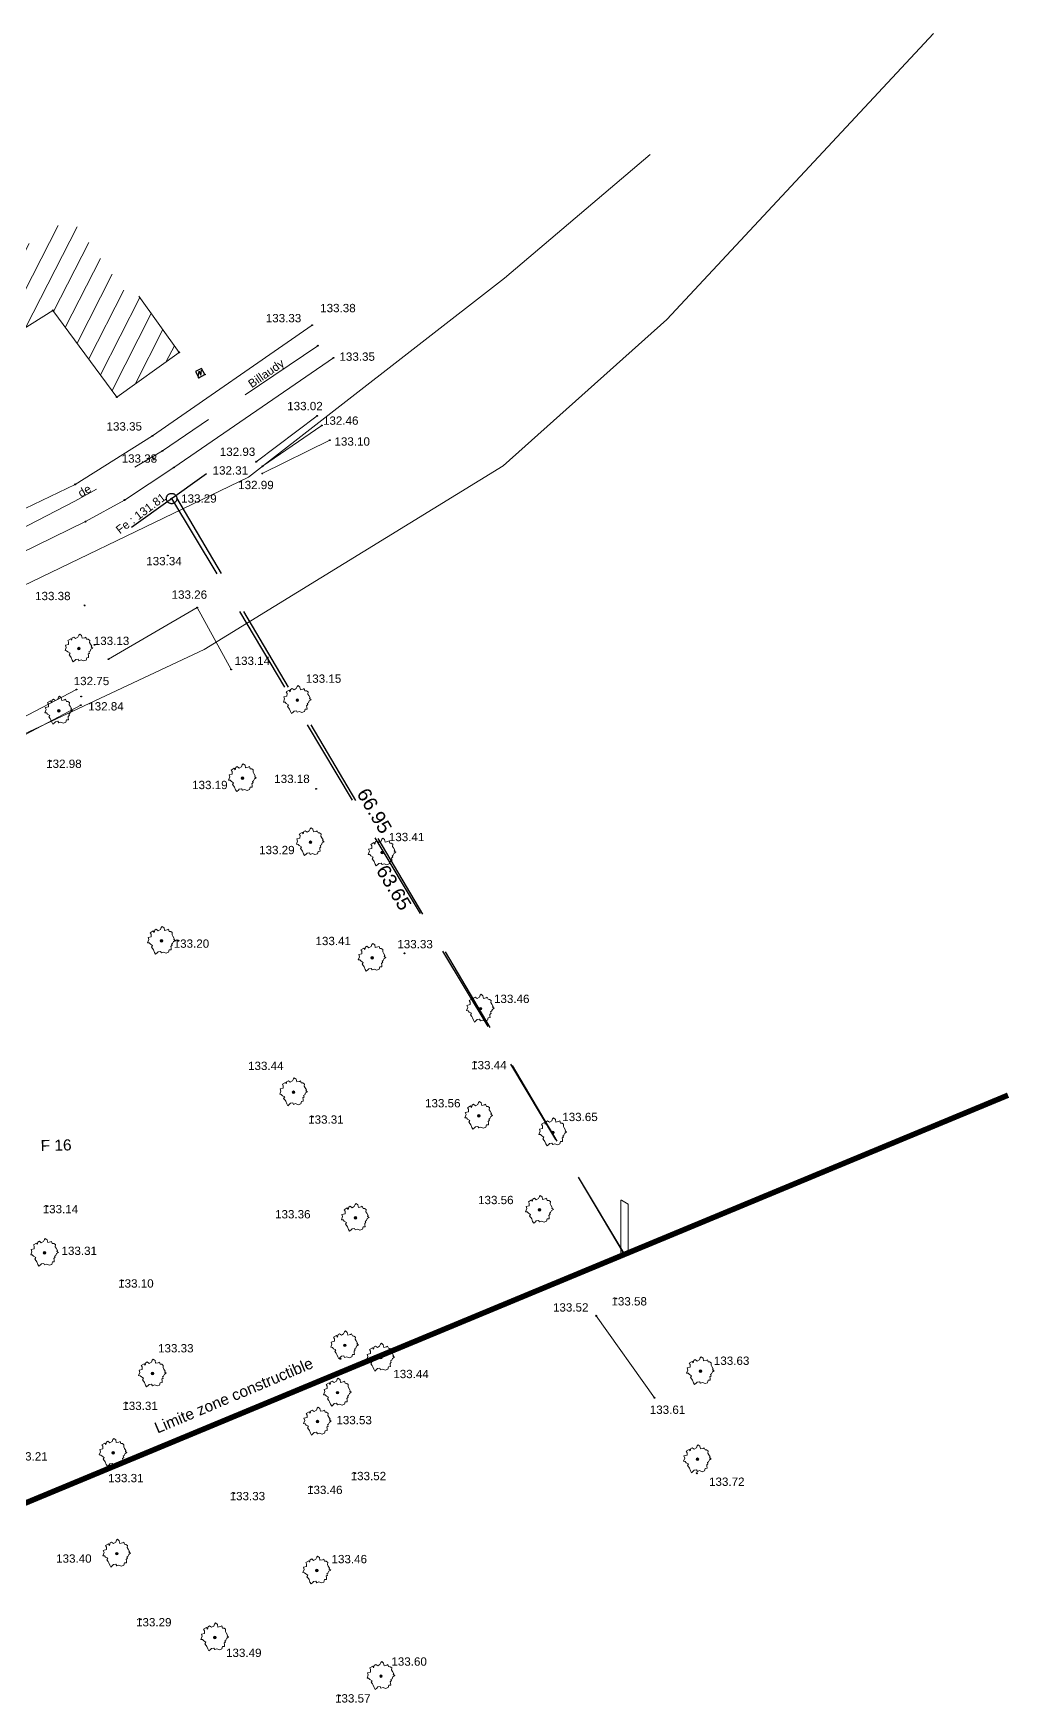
# Model space of a CAD drawing. Extents: x 1639074 to 1639241, y 6238284 to 6238497.
# Drawn here: x 1639170.1 to 1639240.9, y 6238376 to 6238496.6 of the extents above; entities that cross this region are included whole.
import ezdxf
from ezdxf.enums import TextEntityAlignment as Align

# ---------------------------------------------------------------- set-up
doc = ezdxf.new("R2010")
doc.units = 0
doc.header["$LTSCALE"] = 2
doc.header["$PDMODE"] = 32
doc.header["$PDSIZE"] = 0.06
doc.linetypes.add('CACHE', pattern=[9.525, 6.35, -3.175])
doc.linetypes.add('CONTINU', pattern=[0])
doc.layers.get('0').update_dxf_attribs({"lineweight": 0})
for name, color, linetype, lineweight in [('01_BORNES', 7, 'Continuous', 0), ('19 Application cadastrale', 4, 'Continuous', 0), ('23 - Porjet PLU', 6, 'Continuous', 0), ('B-Talus', 32, 'CACHE', 0), ('Bati', 11, 'Continuous', 0), ('Bordures voies', 5, 'Continuous', 0), ('H-Talus', 32, 'Continuous', 0), ('Texte', 7, 'Continuous', 0), ('Végétation', 84, 'Continuous', 0)]:
    doc.layers.add(name, color=color, linetype=linetype, lineweight=lineweight)
for name, color, linetype in [('02_EU_Eaux Usées_objet', 46, 'CONTINU'), ('02_EU_Eaux Usées_réseau', 46, 'CACHE'), ('20 - Division Cotation', 5, 'Continuous'), ('EDF', 1, 'Continuous'), ('topo-TN', 7, 'Continuous'), ('topo-TN-Alt', 3, 'Continuous')]:
    doc.layers.add(name, color=color, linetype=linetype)
doc.styles.get("Standard").update_dxf_attribs({"font": 'arial.ttf'})

# ---------------------------------------------------------------- blocks, each defined once
blk = doc.blocks.new('Point-codeTN')
at = {"color": 0}
blk.add_point((0, 0), dxfattribs=at)
at = {"layer": 'topo-TN-Alt'}
blk.add_attdef('ALT', text='', height=0.75, dxfattribs=at).set_placement((0.25, -0.25), align=Align.TOP_LEFT)
blk = doc.blocks.new('u014')
at = {"color": 0}
blk.add_line((0, 0), (0, 0), dxfattribs=at)
blk.add_circle((0, 0), 0.375, dxfattribs=at)
blk = doc.blocks.new('GV04')
at = {"color": 0, "linetype": 'ByBlock'}
for p, q in [((-0.487, -0.063), (-0.44, 0)), ((-0.44, 0.236), (-0.361, 0.236)), ((-0.409, 0.173), (-0.44, 0.236)), ((-0.44, 0.157), (-0.409, 0.173)), ((-0.44, 0.063), (-0.44, 0.157)), ((-0.44, 0), (-0.44, 0.063)), ((-0.361, 0.236), (-0.299, 0.283)), ((-0.299, 0.283), (-0.251, 0.283)), ((-0.251, 0.33), (-0.189, 0.346)), ((-0.251, 0.283), (-0.251, 0.33)), ((-0.189, 0.346), (-0.173, 0.393)), ((-0.173, 0.393), (-0.141, 0.456)), ((-0.141, 0.456), (-0.079, 0.424)), ((-0.079, 0.424), (-0.016, 0.487)), ((-0.016, 0.487), (0.079, 0.471)), ((0.079, 0.471), (0.141, 0.393)), ((0.141, 0.393), (0.22, 0.377)), ((0.22, 0.377), (0.22, 0.314)), ((0.22, 0.314), (0.299, 0.283)), ((0.299, 0.283), (0.346, 0.299)), ((0.346, 0.299), (0.424, 0.314)), ((0.424, 0.016), (0.361, -0.016)), ((0.424, 0.236), (0.409, 0.141)), ((0.409, 0.141), (0.409, 0.094)), ((0.409, 0.094), (0.424, 0.016)), ((0.424, 0.314), (0.424, 0.236)), ((-0.456, -0.126), (-0.487, -0.063)), ((-0.409, -0.157), (-0.456, -0.126)), ((-0.424, -0.236), (-0.409, -0.157)), ((-0.377, -0.236), (-0.424, -0.236)), ((-0.283, -0.267), (-0.377, -0.236)), ((-0.314, -0.361), (-0.283, -0.267)), ((-0.283, -0.44), (-0.314, -0.361)), ((-0.236, -0.424), (-0.283, -0.44)), ((-0.173, -0.377), (-0.236, -0.424)), ((-0.079, -0.377), (-0.173, -0.377)), ((-0.047, -0.456), (-0.079, -0.377)), ((0.016, -0.456), (-0.047, -0.456)), ((0.079, -0.393), (0.016, -0.456)), ((0.079, -0.456), (0.079, -0.393)), ((0.204, -0.456), (0.079, -0.456)), ((0.251, -0.314), (0.204, -0.393)), ((0.204, -0.393), (0.204, -0.456)), ((0.361, -0.346), (0.251, -0.314)), ((0.361, -0.016), (0.409, -0.094)), ((0.377, -0.267), (0.361, -0.346)), ((0.471, -0.189), (0.377, -0.267)), ((0.409, -0.094), (0.424, -0.157)), ((0.424, -0.157), (0.471, -0.189))]:
    blk.add_line(p, q, dxfattribs=at)
blk.add_circle((0, 0), 0.0471, dxfattribs=at)
blk = doc.blocks.new('GE20')
at = {"linetype": 'Continuous'}
for p, q in [((1, 1), (0, 1)), ((0, 1), (0, 0)), ((0, 0), (1, 0)), ((0.12, 0.31), (0.5, 0.79)), ((0.41, 0.18), (0.89, 0.79)), ((0.5, 0.79), (0.41, 0.18)), ((1, 0), (1, 1))]:
    blk.add_line(p, q, dxfattribs=at)
blk.add_solid([(0.78, 0.79), (0.89, 0.79), (0.83, 0.59)], dxfattribs=at)
blk = doc.blocks.new('piquet')
at = {"color": 0, "linetype": 'Continuous'}
blk.add_lwpolyline([(0, 0.918), (0, 1.238, -0.57735), (0.017, 1.248), (0.168, 1.161, -0.267949), (0.174, 1.151), (0.174, 0.818)], format="xyb", dxfattribs=at)
blk.add_lwpolyline([(0.174, 0.818), (0.174, 0), (0, 0), (0, 0.918)], dxfattribs=at)

msp = doc.modelspace()

# ---------------------------------------------------------------- hatches: boundary and pattern name
at = {"layer": 'Bati'}
h = msp.add_hatch(dxfattribs=at)
h.set_pattern_fill('ANSI31', color=0, scale=0.4, angle=18)
h.paths.add_polyline_path([(1639171.47, 6238476.55), (1639176.1, 6238470.28), (1639180.6, 6238473.52), (1639177.68, 6238477.58), (1639177.19, 6238477.22), (1639172.74, 6238483.25), (1639152.63, 6238470.61), (1639155.29, 6238466.38)])

# ---------------------------------------------------------------- linework, layer by layer
at = {"layer": '02_EU_Eaux Usées_réseau', "flags": 128}
msp.add_lwpolyline([(1639177.15, 6238460.88), (1639182.58, 6238464.78)], dxfattribs=at)
at = {"layer": '19 Application cadastrale', "flags": 128}
for points in [[(1639116.47, 6238423.08), (1639134.13, 6238429.4), (1639182.39, 6238452.06), (1639203.99, 6238465.31), (1639215.81, 6238475.89), (1639235.06, 6238496.56)], [(1639122.09, 6238435.84), (1639164.52, 6238454.35), (1639185.6, 6238464.51), (1639204.09, 6238478.88), (1639214.61, 6238487.8)]]:
    msp.add_lwpolyline(points, dxfattribs=at)
at = {"layer": '20 - Division Cotation', "color": 30, "linetype": 'CACHE', "ltscale": 0.5}
for p, q in [((1639212.75, 6238408.35), (1639178.66, 6238465.98)), ((1639180.05, 6238462.96), (1639212.75, 6238408.35))]:
    msp.add_line(p, q, dxfattribs=at)
at = {"layer": '23 - Porjet PLU', "color": 1, "linetype": 'CACHE', "ltscale": 0.8, "flags": 128}
msp.add_lwpolyline([(1639240.45, 6238419.86, 0.4, 0.4, 0), (1639141.49, 6238378.77, 0.8, 0.8, 0)], format="xyseb", dxfattribs=at)
at = {"layer": 'B-Talus', "linetype": 'CACHE', "flags": 128}
msp.add_lwpolyline([(1639186.61, 6238465.29), (1639190.89, 6238468.24)], dxfattribs=at)
at = {"layer": 'Bati', "flags": 128}
msp.add_lwpolyline([(1639180.6, 6238473.52), (1639177.68, 6238477.58)], dxfattribs=at)
at = {"layer": 'Bati', "linetype": 'Continuous', "flags": 128}
msp.add_lwpolyline([(1639155.29, 6238466.38), (1639171.47, 6238476.55), (1639176.1, 6238470.28), (1639180.6, 6238473.52)], dxfattribs=at)
at = {"layer": 'Bordures voies', "linetype": 'Continuous', "flags": 128}
for points in [[(1639190.2, 6238475.48), (1639178.67, 6238467.49), (1639173.09, 6238463.98), (1639164.04, 6238459.64), (1639153.43, 6238455.33), (1639132.01, 6238447.88), (1639117.64, 6238443.64)], [(1639191.74, 6238473.12), (1639180.21, 6238465.2), (1639176.65, 6238462.85), (1639173.84, 6238461.29), (1639165.59, 6238457.28), (1639154.67, 6238452.35), (1639133.3, 6238444.47), (1639118.07, 6238440.38)]]:
    msp.add_lwpolyline(points, dxfattribs=at)
at = {"layer": 'Bordures voies', "linetype": 'CACHE', "ltscale": 0.5, "flags": 128}
msp.add_lwpolyline([(1639190.61, 6238474), (1639179.39, 6238466.41), (1639175.78, 6238464.28), (1639173.07, 6238462.78), (1639164.79, 6238458.49), (1639154.03, 6238453.9), (1639132.54, 6238446.1), (1639117.64, 6238442)], dxfattribs=at)
at = {"layer": 'H-Talus', "linetype": 'Continuous', "flags": 128}
for points in [[(1639186.15, 6238465.62), (1639190.57, 6238468.93)], [(1639186.6, 6238464.77), (1639191.48, 6238467.17)], [(1639173.18, 6238449.16), (1639146.45, 6238435.14)], [(1639173.49, 6238448.03), (1639147.04, 6238434.03)]]:
    msp.add_lwpolyline(points, dxfattribs=at)
at = {"layer": 'Végétation', "linetype": 'Continuous', "flags": 128}
for points in [[(1639175.49, 6238451.36), (1639181.9, 6238455.08), (1639184.35, 6238450.61)], [(1639214.92, 6238398), (1639210.7, 6238403.93)]]:
    msp.add_lwpolyline(points, dxfattribs=at)

# ---------------------------------------------------------------- block references
at = {"layer": '01_BORNES', "xscale": 3.14143144165023, "yscale": 3.14143144165023, "zscale": 3.14143144165023}
msp.add_blockref('piquet', (1639212.48, 6238408.35), dxfattribs=at)
at = {"layer": '02_EU_Eaux Usées_réseau', "rotation": 209.9458542683554}
msp.add_blockref('u014', (1639180.05, 6238462.96), dxfattribs=at)
at = {"layer": 'EDF', "xscale": 0.495365100305096, "yscale": 0.495365100305096, "rotation": 27.55531659017418}
msp.add_blockref('GE20', (1639182.01, 6238471.69), dxfattribs=at)
at = {"layer": 'topo-TN', "rotation": 209.9458542683554}
for p in [(1639171.47, 6238476.55), (1639180.6, 6238473.52), (1639182.01, 6238471.69), (1639182.45, 6238471.92), (1639176.1, 6238470.28), (1639180.21, 6238465.2), (1639173.09, 6238463.98), (1639176.65, 6238462.85), (1639173.84, 6238461.29), (1639173.36, 6238452.12), (1639174.48, 6238452.39), (1639173.52, 6238448.66), (1639171.9, 6238447.63), (1639179.32, 6238431.01), (1639192.55, 6238401.79), (1639192.24, 6238400.82), (1639192.03, 6238398.37), (1639218.02, 6238393.56)]:
    msp.add_blockref('Point-codeTN', p, dxfattribs=at)
at = {"layer": 'topo-TN'}
ref = msp.add_blockref('Point-codeTN', (1639190.2, 6238475.48), dxfattribs=dict(at, rotation=209.9458542683554))
ref.add_attrib('ALT', '133.33', dxfattribs={"layer": 'topo-TN-Alt', "color": 1, "height": 0.6}).set_placement((1639186.85, 6238476.29), align=Align.TOP_LEFT)
ref = msp.add_blockref('Point-codeTN', (1639190.61, 6238474), dxfattribs=dict(at, rotation=209.9458542683554))
ref.add_attrib('ALT', '133.38', dxfattribs={"layer": 'topo-TN-Alt', "color": 1, "height": 0.6}).set_placement((1639190.78, 6238477.02), align=Align.TOP_LEFT)
ref = msp.add_blockref('Point-codeTN', (1639191.74, 6238473.12), dxfattribs=dict(at, rotation=209.9458542683554))
ref.add_attrib('ALT', '133.35', dxfattribs={"layer": 'topo-TN-Alt', "color": 1, "height": 0.6}).set_placement((1639192.17, 6238473.51), align=Align.TOP_LEFT)
ref = msp.add_blockref('Point-codeTN', (1639190.57, 6238468.93), dxfattribs=dict(at, rotation=209.9458542683554))
ref.add_attrib('ALT', '133.02', dxfattribs={"layer": 'topo-TN-Alt', "color": 1, "height": 0.6}).set_placement((1639188.4, 6238469.94), align=Align.TOP_LEFT)
ref = msp.add_blockref('Point-codeTN', (1639190.89, 6238468.24), dxfattribs=dict(at, rotation=209.9458542683554))
ref.add_attrib('ALT', '132.46', dxfattribs={"layer": 'topo-TN-Alt', "color": 1, "height": 0.6}).set_placement((1639190.98, 6238468.89), align=Align.TOP_LEFT)
ref = msp.add_blockref('Point-codeTN', (1639178.67, 6238467.49), dxfattribs=dict(at, rotation=209.9458542683554))
ref.add_attrib('ALT', '133.35', dxfattribs={"layer": 'topo-TN-Alt', "color": 1, "height": 0.6}).set_placement((1639175.35, 6238468.47), align=Align.TOP_LEFT)
ref = msp.add_blockref('Point-codeTN', (1639186.15, 6238465.62), dxfattribs=dict(at, rotation=209.9458542683554))
ref.add_attrib('ALT', '132.93', dxfattribs={"layer": 'topo-TN-Alt', "color": 1, "height": 0.6}).set_placement((1639183.53, 6238466.64), align=Align.TOP_LEFT)
ref = msp.add_blockref('Point-codeTN', (1639191.48, 6238467.17), dxfattribs=dict(at, rotation=209.9458542683554))
ref.add_attrib('ALT', '133.10', dxfattribs={"layer": 'topo-TN-Alt', "color": 1, "height": 0.6}).set_placement((1639191.81, 6238467.38), align=Align.TOP_LEFT)
ref = msp.add_blockref('Point-codeTN', (1639179.39, 6238466.41), dxfattribs=dict(at, rotation=209.9458542683554))
ref.add_attrib('ALT', '133.38', dxfattribs={"layer": 'topo-TN-Alt', "color": 1, "height": 0.6}).set_placement((1639176.44, 6238466.15), align=Align.TOP_LEFT)
ref = msp.add_blockref('Point-codeTN', (1639186.61, 6238465.29), dxfattribs=dict(at, rotation=209.9458542683554))
ref.add_attrib('ALT', '132.31', dxfattribs={"layer": 'topo-TN-Alt', "color": 1, "height": 0.6}).set_placement((1639183.01, 6238465.29), align=Align.TOP_LEFT)
ref = msp.add_blockref('Point-codeTN', (1639186.6, 6238464.77), dxfattribs=dict(at, rotation=209.9458542683554))
ref.add_attrib('ALT', '132.99', dxfattribs={"layer": 'topo-TN-Alt', "color": 1, "height": 0.6}).set_placement((1639184.86, 6238464.24), align=Align.TOP_LEFT)
ref = msp.add_blockref('Point-codeTN', (1639180.05, 6238462.96), dxfattribs=dict(at, rotation=209.9458542683554))
ref.add_attrib('ALT', '133.29', dxfattribs={"layer": 'topo-TN-Alt', "color": 1, "height": 0.6}).set_placement((1639180.74, 6238463.26), align=Align.TOP_LEFT)
ref = msp.add_blockref('Point-codeTN', (1639179.78, 6238458.85), dxfattribs=dict(at, rotation=209.9458542683554))
ref.add_attrib('ALT', '133.34', dxfattribs={"layer": 'topo-TN-Alt', "color": 1, "height": 0.6}).set_placement((1639178.22, 6238458.74), align=Align.TOP_LEFT)
ref = msp.add_blockref('Point-codeTN', (1639173.77, 6238455.24), dxfattribs=dict(at, rotation=209.9458542683554))
ref.add_attrib('ALT', '133.38', dxfattribs={"layer": 'topo-TN-Alt', "color": 1, "height": 0.6}).set_placement((1639170.19, 6238456.22), align=Align.TOP_LEFT)
ref = msp.add_blockref('Point-codeTN', (1639181.9, 6238455.08), dxfattribs=dict(at, rotation=209.9458542683554))
ref.add_attrib('ALT', '133.26', dxfattribs={"layer": 'topo-TN-Alt', "color": 1, "height": 0.6}).set_placement((1639180.05, 6238456.32), align=Align.TOP_LEFT)
ref = msp.add_blockref('Point-codeTN', (1639175.49, 6238451.36), dxfattribs=dict(at, rotation=209.9458542683554))
ref.add_attrib('ALT', '133.13', dxfattribs={"layer": 'topo-TN-Alt', "color": 1, "height": 0.6}).set_placement((1639174.43, 6238452.98), align=Align.TOP_LEFT)
ref = msp.add_blockref('Point-codeTN', (1639184.35, 6238450.61), dxfattribs=dict(at, rotation=209.9458542683554))
ref.add_attrib('ALT', '133.14', dxfattribs={"layer": 'topo-TN-Alt', "color": 1, "height": 0.6}).set_placement((1639184.6, 6238451.54), align=Align.TOP_LEFT)
ref = msp.add_blockref('Point-codeTN', (1639173.18, 6238449.16), dxfattribs=dict(at, rotation=209.9458542683554))
ref.add_attrib('ALT', '132.75', dxfattribs={"layer": 'topo-TN-Alt', "color": 1, "height": 0.6}).set_placement((1639172.98, 6238450.08), align=Align.TOP_LEFT)
ref = msp.add_blockref('Point-codeTN', (1639189.13, 6238448.4), dxfattribs=dict(at, rotation=209.9458542683554))
ref.add_attrib('ALT', '133.15', dxfattribs={"layer": 'topo-TN-Alt', "color": 1, "height": 0.6}).set_placement((1639189.74, 6238450.25), align=Align.TOP_LEFT)
ref = msp.add_blockref('Point-codeTN', (1639173.49, 6238448.03), dxfattribs=dict(at, rotation=209.9458542683554))
ref.add_attrib('ALT', '132.84', dxfattribs={"layer": 'topo-TN-Alt', "color": 1, "height": 0.6}).set_placement((1639174.03, 6238448.25), align=Align.TOP_LEFT)
ref = msp.add_blockref('Point-codeTN', (1639171.33, 6238444), dxfattribs=dict(at, rotation=209.9458542683554))
ref.add_attrib('ALT', '132.98', dxfattribs={"layer": 'topo-TN-Alt', "color": 1, "height": 0.6}).set_placement((1639170.99, 6238444.1), align=Align.TOP_LEFT)
ref = msp.add_blockref('Point-codeTN', (1639185.17, 6238442.76), dxfattribs=dict(at, rotation=209.9458542683554))
ref.add_attrib('ALT', '133.19', dxfattribs={"layer": 'topo-TN-Alt', "color": 1, "height": 0.6}).set_placement((1639181.53, 6238442.57), align=Align.TOP_LEFT)
ref = msp.add_blockref('Point-codeTN', (1639190.48, 6238441.99), dxfattribs=dict(at, rotation=209.9458542683554))
ref.add_attrib('ALT', '133.18', dxfattribs={"layer": 'topo-TN-Alt', "color": 1, "height": 0.6}).set_placement((1639187.46, 6238443.01), align=Align.TOP_LEFT)
ref = msp.add_blockref('Point-codeTN', (1639195.25, 6238437.39), dxfattribs=dict(at, rotation=209.9458542683554))
ref.add_attrib('ALT', '133.41', dxfattribs={"layer": 'topo-TN-Alt', "color": 1, "height": 0.6}).set_placement((1639195.74, 6238438.81), align=Align.TOP_LEFT)
ref = msp.add_blockref('Point-codeTN', (1639190.07, 6238438.13), dxfattribs=dict(at, rotation=209.9458542683554))
ref.add_attrib('ALT', '133.29', dxfattribs={"layer": 'topo-TN-Alt', "color": 1, "height": 0.6}).set_placement((1639186.37, 6238437.87), align=Align.TOP_LEFT)
ref = msp.add_blockref('Point-codeTN', (1639180.54, 6238431.02), dxfattribs=dict(at, rotation=209.9458542683554))
ref.add_attrib('ALT', '133.20', dxfattribs={"layer": 'topo-TN-Alt', "color": 1, "height": 0.6}).set_placement((1639180.2, 6238431.11), align=Align.TOP_LEFT)
ref = msp.add_blockref('Point-codeTN', (1639194.53, 6238429.78), dxfattribs=dict(at, rotation=209.9458542683554))
ref.add_attrib('ALT', '133.41', dxfattribs={"layer": 'topo-TN-Alt', "color": 1, "height": 0.6}).set_placement((1639190.44, 6238431.3), align=Align.TOP_LEFT)
ref = msp.add_blockref('Point-codeTN', (1639196.87, 6238430.11), dxfattribs=dict(at, rotation=209.9458542683554))
ref.add_attrib('ALT', '133.33', dxfattribs={"layer": 'topo-TN-Alt', "color": 1, "height": 0.6}).set_placement((1639196.35, 6238431.07), align=Align.TOP_LEFT)
ref = msp.add_blockref('Point-codeTN', (1639202.35, 6238426.11), dxfattribs=dict(at, rotation=209.9458542683554))
ref.add_attrib('ALT', '133.46', dxfattribs={"layer": 'topo-TN-Alt', "color": 1, "height": 0.6}).set_placement((1639203.33, 6238427.12), align=Align.TOP_LEFT)
ref = msp.add_blockref('Point-codeTN', (1639188.86, 6238420.07), dxfattribs=dict(at, rotation=209.9458542683554))
ref.add_attrib('ALT', '133.44', dxfattribs={"layer": 'topo-TN-Alt', "color": 1, "height": 0.6}).set_placement((1639185.57, 6238422.28), align=Align.TOP_LEFT)
ref = msp.add_blockref('Point-codeTN', (1639202.02, 6238422.24), dxfattribs=dict(at, rotation=209.9458542683554))
ref.add_attrib('ALT', '133.44', dxfattribs={"layer": 'topo-TN-Alt', "color": 1, "height": 0.6}).set_placement((1639201.68, 6238422.33), align=Align.TOP_LEFT)
ref = msp.add_blockref('Point-codeTN', (1639202.23, 6238418.37), dxfattribs=dict(at, rotation=209.9458542683554))
ref.add_attrib('ALT', '133.56', dxfattribs={"layer": 'topo-TN-Alt', "color": 1, "height": 0.6}).set_placement((1639198.35, 6238419.58), align=Align.TOP_LEFT)
ref = msp.add_blockref('Point-codeTN', (1639190.25, 6238418.31), dxfattribs=dict(at, rotation=209.9458542683554))
ref.add_attrib('ALT', '133.31', dxfattribs={"layer": 'topo-TN-Alt', "color": 1, "height": 0.6}).set_placement((1639189.91, 6238418.4), align=Align.TOP_LEFT)
ref = msp.add_blockref('Point-codeTN', (1639207.58, 6238417.17), dxfattribs=dict(at, rotation=209.9458542683554))
ref.add_attrib('ALT', '133.65', dxfattribs={"layer": 'topo-TN-Alt', "color": 1, "height": 0.6}).set_placement((1639208.26, 6238418.59), align=Align.TOP_LEFT)
ref = msp.add_blockref('Point-codeTN', (1639206.62, 6238411.58), dxfattribs=dict(at, rotation=209.9458542683554))
ref.add_attrib('ALT', '133.56', dxfattribs={"layer": 'topo-TN-Alt', "color": 1, "height": 0.6}).set_placement((1639202.18, 6238412.59), align=Align.TOP_LEFT)
ref = msp.add_blockref('Point-codeTN', (1639171.08, 6238411.84), dxfattribs=dict(at, rotation=209.9458542683554))
ref.add_attrib('ALT', '133.14', dxfattribs={"layer": 'topo-TN-Alt', "color": 1, "height": 0.6}).set_placement((1639170.74, 6238411.93), align=Align.TOP_LEFT)
ref = msp.add_blockref('Point-codeTN', (1639193.32, 6238411), dxfattribs=dict(at, rotation=209.9458542683554))
ref.add_attrib('ALT', '133.36', dxfattribs={"layer": 'topo-TN-Alt', "color": 1, "height": 0.6}).set_placement((1639187.52, 6238411.56), align=Align.TOP_LEFT)
ref = msp.add_blockref('Point-codeTN', (1639170.88, 6238408.47), dxfattribs=dict(at, rotation=209.9458542683554))
ref.add_attrib('ALT', '133.31', dxfattribs={"layer": 'topo-TN-Alt', "color": 1, "height": 0.6}).set_placement((1639172.1, 6238408.92), align=Align.TOP_LEFT)
msp.add_blockref('Point-codeTN', (1639212.75, 6238408.35), dxfattribs=at)
ref = msp.add_blockref('Point-codeTN', (1639176.53, 6238406.47), dxfattribs=dict(at, rotation=209.9458542683554))
ref.add_attrib('ALT', '133.10', dxfattribs={"layer": 'topo-TN-Alt', "color": 1, "height": 0.6}).set_placement((1639176.19, 6238406.56), align=Align.TOP_LEFT)
ref = msp.add_blockref('Point-codeTN', (1639212.15, 6238405.18), dxfattribs=dict(at, rotation=209.9458542683554))
ref.add_attrib('ALT', '133.58', dxfattribs={"layer": 'topo-TN-Alt', "color": 1, "height": 0.6}).set_placement((1639211.81, 6238405.27), align=Align.TOP_LEFT)
ref = msp.add_blockref('Point-codeTN', (1639210.7, 6238403.93), dxfattribs=dict(at, rotation=209.9458542683554))
ref.add_attrib('ALT', '133.52', dxfattribs={"layer": 'topo-TN-Alt', "color": 1, "height": 0.6}).set_placement((1639207.59, 6238404.83), align=Align.TOP_LEFT)
ref = msp.add_blockref('Point-codeTN', (1639178.67, 6238399.75), dxfattribs=dict(at, rotation=209.9458542683554))
ref.add_attrib('ALT', '133.33', dxfattribs={"layer": 'topo-TN-Alt', "color": 1, "height": 0.6}).set_placement((1639179.07, 6238401.88), align=Align.TOP_LEFT)
ref = msp.add_blockref('Point-codeTN', (1639195.15, 6238400.9), dxfattribs=dict(at, rotation=209.9458542683554))
ref.add_attrib('ALT', '133.44', dxfattribs={"layer": 'topo-TN-Alt', "color": 1, "height": 0.6}).set_placement((1639196.06, 6238400.02), align=Align.TOP_LEFT)
ref = msp.add_blockref('Point-codeTN', (1639218.24, 6238399.92), dxfattribs=dict(at, rotation=209.9458542683554))
ref.add_attrib('ALT', '133.63', dxfattribs={"layer": 'topo-TN-Alt', "color": 1, "height": 0.6}).set_placement((1639219.21, 6238400.98), align=Align.TOP_LEFT)
ref = msp.add_blockref('Point-codeTN', (1639214.92, 6238398), dxfattribs=dict(at, rotation=209.9458542683554))
ref.add_attrib('ALT', '133.61', dxfattribs={"layer": 'topo-TN-Alt', "color": 1, "height": 0.6}).set_placement((1639214.58, 6238397.44), align=Align.TOP_LEFT)
ref = msp.add_blockref('Point-codeTN', (1639176.83, 6238397.62), dxfattribs=dict(at, rotation=209.9458542683554))
ref.add_attrib('ALT', '133.31', dxfattribs={"layer": 'topo-TN-Alt', "color": 1, "height": 0.6}).set_placement((1639176.49, 6238397.72), align=Align.TOP_LEFT)
ref = msp.add_blockref('Point-codeTN', (1639190.58, 6238396.28), dxfattribs=dict(at, rotation=209.9458542683554))
ref.add_attrib('ALT', '133.53', dxfattribs={"layer": 'topo-TN-Alt', "color": 1, "height": 0.6}).set_placement((1639191.95, 6238396.69), align=Align.TOP_LEFT)
ref = msp.add_blockref('Point-codeTN', (1639168.88, 6238393.98), dxfattribs=dict(at, rotation=209.9458542683554))
ref.add_attrib('ALT', '133.21', dxfattribs={"layer": 'topo-TN-Alt', "color": 1, "height": 0.6}).set_placement((1639168.54, 6238394.07), align=Align.TOP_LEFT)
ref = msp.add_blockref('Point-codeTN', (1639175.83, 6238394.02), dxfattribs=dict(at, rotation=209.9458542683554))
ref.add_attrib('ALT', '133.31', dxfattribs={"layer": 'topo-TN-Alt', "color": 1, "height": 0.6}).set_placement((1639175.46, 6238392.5), align=Align.TOP_LEFT)
ref = msp.add_blockref('Point-codeTN', (1639193.32, 6238392.56), dxfattribs=dict(at, rotation=209.9458542683554))
ref.add_attrib('ALT', '133.52', dxfattribs={"layer": 'topo-TN-Alt', "color": 1, "height": 0.6}).set_placement((1639192.98, 6238392.65), align=Align.TOP_LEFT)
ref = msp.add_blockref('Point-codeTN', (1639217.97, 6238392.55), dxfattribs=dict(at, rotation=209.9458542683554))
ref.add_attrib('ALT', '133.72', dxfattribs={"layer": 'topo-TN-Alt', "color": 1, "height": 0.6}).set_placement((1639218.86, 6238392.24), align=Align.TOP_LEFT)
ref = msp.add_blockref('Point-codeTN', (1639184.58, 6238391.11), dxfattribs=dict(at, rotation=209.9458542683554))
ref.add_attrib('ALT', '133.33', dxfattribs={"layer": 'topo-TN-Alt', "color": 1, "height": 0.6}).set_placement((1639184.24, 6238391.2), align=Align.TOP_LEFT)
ref = msp.add_blockref('Point-codeTN', (1639190.17, 6238391.56), dxfattribs=dict(at, rotation=209.9458542683554))
ref.add_attrib('ALT', '133.46', dxfattribs={"layer": 'topo-TN-Alt', "color": 1, "height": 0.6}).set_placement((1639189.83, 6238391.65), align=Align.TOP_LEFT)
ref = msp.add_blockref('Point-codeTN', (1639176.09, 6238386.74), dxfattribs=dict(at, rotation=209.9458542683554))
ref.add_attrib('ALT', '133.40', dxfattribs={"layer": 'topo-TN-Alt', "color": 1, "height": 0.6}).set_placement((1639171.71, 6238386.69), align=Align.TOP_LEFT)
ref = msp.add_blockref('Point-codeTN', (1639190.54, 6238385.52), dxfattribs=dict(at, rotation=209.9458542683554))
ref.add_attrib('ALT', '133.46', dxfattribs={"layer": 'topo-TN-Alt', "color": 1, "height": 0.6}).set_placement((1639191.6, 6238386.65), align=Align.TOP_LEFT)
ref = msp.add_blockref('Point-codeTN', (1639177.82, 6238382), dxfattribs=dict(at, rotation=209.9458542683554))
ref.add_attrib('ALT', '133.29', dxfattribs={"layer": 'topo-TN-Alt', "color": 1, "height": 0.6}).set_placement((1639177.48, 6238382.09), align=Align.TOP_LEFT)
ref = msp.add_blockref('Point-codeTN', (1639183.17, 6238380.69), dxfattribs=dict(at, rotation=209.9458542683554))
ref.add_attrib('ALT', '133.49', dxfattribs={"layer": 'topo-TN-Alt', "color": 1, "height": 0.6}).set_placement((1639183.98, 6238379.88), align=Align.TOP_LEFT)
ref = msp.add_blockref('Point-codeTN', (1639195.17, 6238377.9), dxfattribs=dict(at, rotation=209.9458542683554))
ref.add_attrib('ALT', '133.60', dxfattribs={"layer": 'topo-TN-Alt', "color": 1, "height": 0.6}).set_placement((1639195.92, 6238379.25), align=Align.TOP_LEFT)
ref = msp.add_blockref('Point-codeTN', (1639192.19, 6238376.5), dxfattribs=dict(at, rotation=209.9458542683554))
ref.add_attrib('ALT', '133.57', dxfattribs={"layer": 'topo-TN-Alt', "color": 1, "height": 0.6}).set_placement((1639191.85, 6238376.59), align=Align.TOP_LEFT)
at = {"layer": 'Végétation', "xscale": 2, "yscale": 2, "rotation": 209.9458542683554}
for p in [(1639173.36, 6238452.12), (1639189.13, 6238448.4), (1639171.9, 6238447.63), (1639185.17, 6238442.76), (1639190.07, 6238438.13), (1639195.25, 6238437.39), (1639179.32, 6238431.01), (1639194.53, 6238429.78), (1639202.35, 6238426.11), (1639188.86, 6238420.07), (1639202.23, 6238418.37), (1639207.58, 6238417.17), (1639193.32, 6238411), (1639206.62, 6238411.58), (1639170.88, 6238408.47), (1639192.55, 6238401.79), (1639195.15, 6238400.9), (1639178.67, 6238399.75), (1639218.24, 6238399.92), (1639192.03, 6238398.37), (1639190.58, 6238396.28), (1639175.83, 6238394.02), (1639218.02, 6238393.56), (1639176.09, 6238386.74), (1639190.54, 6238385.52), (1639183.17, 6238380.69), (1639195.17, 6238377.9)]:
    msp.add_blockref('GV04', p, dxfattribs=at)

# ---------------------------------------------------------------- texts
at = {"layer": '02_EU_Eaux Usées_objet'}
msp.add_text('Fe : 131.81 ', height=0.6, rotation=37.0042, dxfattribs=at).set_placement((1639176.31, 6238460.37))
at = {"layer": '20 - Division Cotation', "color": 30}
for s, rotation, p in [('66.95', 300.6021, (1639194.27, 6238440.15)), ('63.65', 300.915, (1639195.68, 6238434.6))]:
    msp.add_text(s, height=1, rotation=rotation, dxfattribs=at).set_placement(p, align=Align.CENTER)
at = {"layer": 'Texte'}
for s, height, rotation, p in [('Billaudy', 0.6, 34.6808, (1639185.84, 6238470.92)), ('de', 0.6, 30.3217, (1639173.51, 6238463.02)), ('F 16', 0.8, 1.4245, (1639170.6, 6238415.82)), ('Limite zone constructible', 0.8, 22.9172, (1639179.03, 6238395.41))]:
    msp.add_text(s, height=height, rotation=rotation, dxfattribs=at).set_placement(p)

doc.saveas('drawing.dxf')
